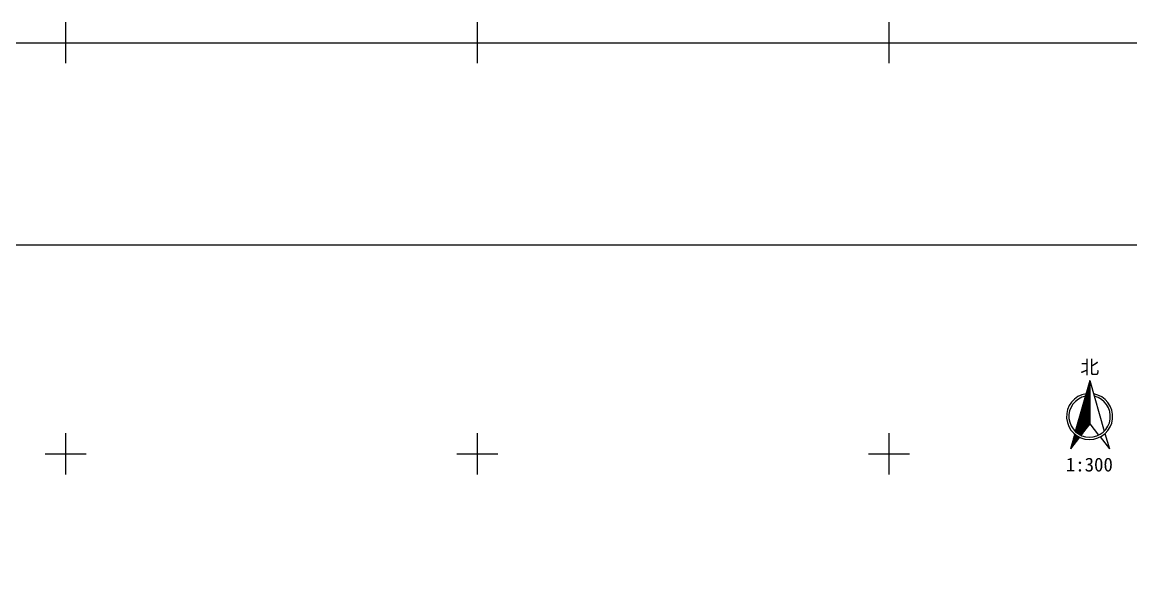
# Model space of a CAD drawing. Extents: x 501830 to 502977, y 299930 to 300245.
# Drawn here: x 501994.7 to 502129.4, y 300133.1 to 300202.5 of the extents above; entities that cross this region are included whole.
import ezdxf
from ezdxf.enums import TextEntityAlignment as Align

# ---------------------------------------------------------------- set-up
doc = ezdxf.new("R2010")
doc.units = 0
doc.layers.add('TK', color=7, linetype='Continuous')
doc.styles.get("Standard").update_dxf_attribs({"font": 'SIMFANG.TTF'})

# ---------------------------------------------------------------- blocks, each defined once
blk = doc.blocks.new('acfgw')
at = {"color": 4}
for p, q in [((0, -5), (0, 5)), ((-5, 0), (5, 0))]:
    blk.add_line(p, q, dxfattribs=at)
blk = doc.blocks.new('300框2')
at = {"color": 40}
blk.add_line((0, 0), (245.4, 0), dxfattribs=at)
blk = doc.blocks.new('300上北')
h = blk.add_hatch()
h.set_pattern_fill('ANSI31', color=256, scale=0.35, style=0)
h.set_pattern_definition([(45, (-0.044994, -5.459886), (-0.03093592, 0.03093592), [])])
h.paths.add_polyline_path([(-2.21, -7.75, 0.081754), (-1.36, -8.32), (0, -6.56), (0, 0)])
h.paths.add_polyline_path([(-2.96, -10.4), (-1.58, -8.61, -0.063071), (-2.31, -8.13)])
for points in [[(0, 0), (-2.21, -7.75)], [(0, 0), (2.19, -7.68)], [(0, 0), (0, -6.56)], [(0, -6.56), (-1.36, -8.32)], [(0, -6.56), (1.33, -8.29)], [(-2.31, -8.13), (-2.96, -10.4)], [(2.29, -8.06), (2.96, -10.4)], [(-1.58, -8.61), (-2.96, -10.4)], [(1.55, -8.57), (2.96, -10.4)]]:
    blk.add_lwpolyline(points)
for radius, start, end in [(3.5, 98.6099, 79.8232), (3.15, 101.546, 76.6655)]:
    blk.add_arc((-0.04, -5.46), radius, start, end)
for s, p in [('北', (-0.02, 2.07)), ('1:300', (-0.08, -12.79))]:
    blk.add_text(s, height=2.1).set_placement(p, align=Align.MIDDLE)

msp = doc.modelspace()

# ---------------------------------------------------------------- linework, layer by layer
at = {"linetype": 'Continuous'}
msp.add_lwpolyline([(501950, 300200), (502700, 300200), (502700, 300000), (501950, 300000)], close=True, dxfattribs=at)

# ---------------------------------------------------------------- block references
at = {"color": 40}
msp.add_blockref('300框2', (501992.13, 300175.43), dxfattribs=at)
at = {"color": 40, "xscale": 0.7999999999883585, "yscale": 0.7999999999883585, "zscale": 0.8}
msp.add_blockref('300上北', (502124.4, 300158.91), dxfattribs=at)
at = {"layer": 'TK', "linetype": 'Continuous', "xscale": 0.5, "yscale": 0.5}
for p in [(502000, 300200), (502050, 300200), (502100, 300200), (502000, 300150), (502050, 300150), (502100, 300150)]:
    msp.add_blockref('acfgw', p, dxfattribs=at)

doc.saveas('drawing.dxf')
